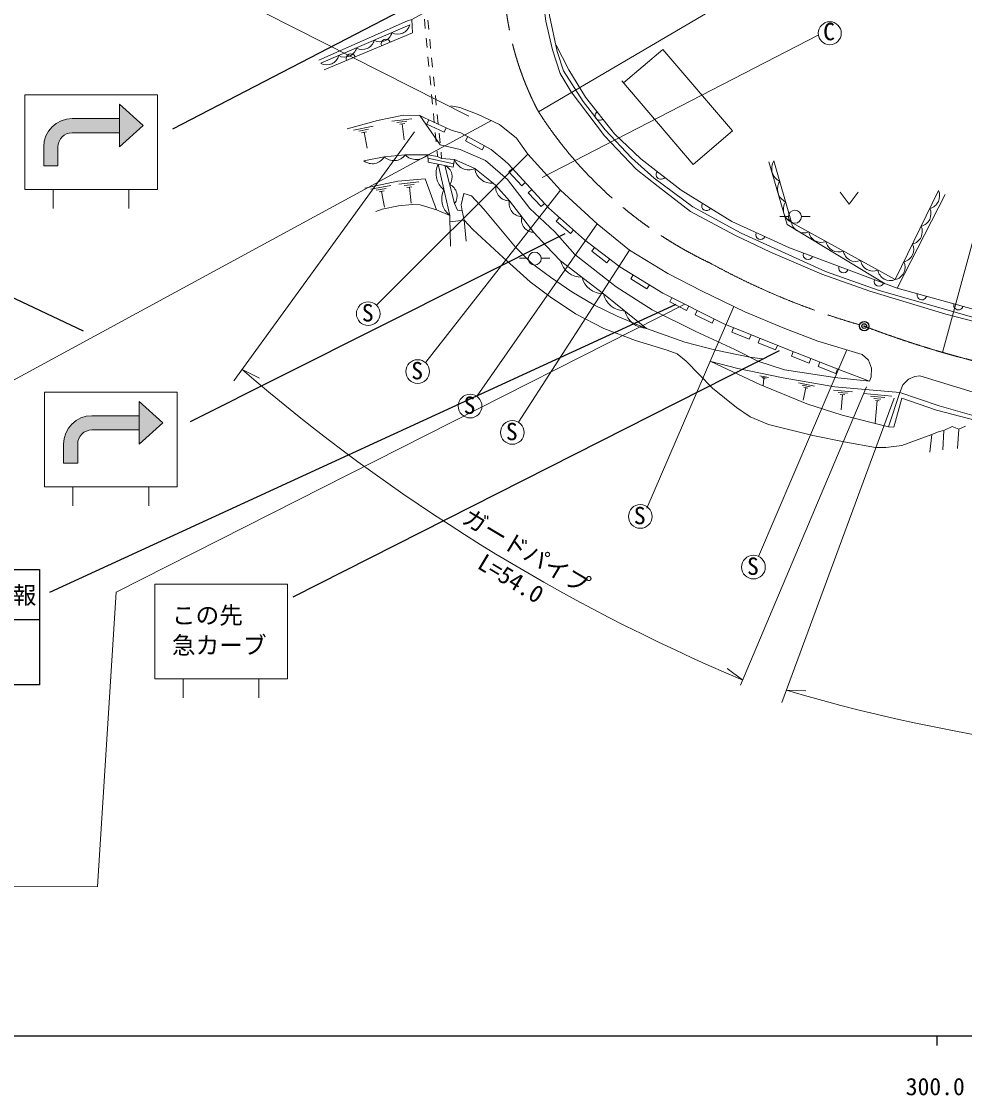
# Model space of a CAD drawing. Units: millimetres, scale not verified. Extents: x 40000 to 680000, y 20000 to 380000.
# Drawn here: x 271413 to 370931, y 198715 to 312101 of the extents above; entities that cross this region are included whole.
import ezdxf
from ezdxf.enums import TextEntityAlignment as Align

# ---------------------------------------------------------------- set-up
doc = ezdxf.new("R2010")
doc.units = ezdxf.units.MM
doc.header["$LTSCALE"] = 1000
doc.header["$PDMODE"] = 32
doc.header["$PDSIZE"] = 500
doc.linetypes.add('CHAIN', pattern=[18.5, 12, -1.5, 3.5, -1.5])
for name, color, linetype, lineweight in [('M-BGD', 7, 'Continuous', 13), ('M-BMK', 2, 'CHAIN', 13), ('M-BMK-SRVR', 3, 'Continuous', 25), ('M-STR-HTXT', 7, 'Continuous', 13), ('M-STR-STRC', 7, 'Continuous', 13), ('M-TTL-BAND', 7, 'Continuous', 25)]:
    doc.layers.add(name, color=color, linetype=linetype, lineweight=lineweight)
doc.styles.add('@ＭＳ ゴシック', font='')
doc.styles.add('ＭＳ ゴシック', font='')
doc.styles.add('ＭＳ 明朝', font='')
doc.styles.get('@ＭＳ ゴシック').set_extended_font_data('@MS Gothic')
doc.styles.get('ＭＳ ゴシック').set_extended_font_data('MS Gothic')
doc.styles.get('ＭＳ 明朝').set_extended_font_data('MS Mincho')

msp = doc.modelspace()

# ---------------------------------------------------------------- hatches: boundary and pattern name
at = {"layer": 'M-STR-STRC'}
for points in [[(281759, 301856), (281759, 303356), (284259, 301106), (281759, 298856), (281759, 300356)], [(276759, 301856), (281759, 301856), (281759, 300356), (276759, 300356, 0.41421), (275259, 298856), (275259, 296856), (273759, 296856), (273759, 298856, -0.41421)], [(283845, 270484), (283845, 271984), (286345, 269734), (283845, 267484), (283845, 268984)], [(278845, 270484), (283845, 270484), (283845, 268984), (278845, 268984, 0.41421), (277345, 267484), (277345, 265484), (275845, 265484), (275845, 267484, -0.41421)]]:
    msp.add_hatch(color=256, dxfattribs=at).paths.add_polyline_path(points)

# ---------------------------------------------------------------- linework, layer by layer
at = {"layer": 'M-BGD'}
for p, q in [((318617, 302100), (273878, 324832)), ((325984, 302554), (350279, 316864)), ((312594, 312317), (312694, 310902)), ((314022, 311347), (313927, 312342)), ((314290, 312237), (314389, 311242)), ((303013, 307683), (312382, 311730)), ((312694, 310902), (303362, 307010)), ((314214, 309356), (314118, 310351)), ((314489, 310247), (314589, 309252)), ((326362, 295623), (355480, 310655)), ((314405, 307365), (314309, 308361)), ((314688, 308257), (314788, 307261)), ((314596, 305374), (314501, 306370)), ((314888, 306266), (314987, 305271)), ((368609, 277167), (376492, 306214)), ((314788, 303383), (314692, 304379)), ((315087, 304276), (315186, 303281)), ((310480, 301584), (312596, 301834)), ((313448, 302173), (315607, 299073)), ((314412, 301711), (314200, 301258)), ((314979, 301393), (314883, 302388)), ((315286, 302286), (315386, 301291)), ((306442, 300630), (308534, 301033)), ((307005, 300521), (308051, 300723)), ((311034, 301435), (312092, 301560)), ((311324, 301254), (311853, 301317)), ((311588, 301286), (311788, 299593)), ((314200, 301258), (316013, 300413)), ((316013, 300413), (316224, 300866)), ((307307, 300363), (307830, 300464)), ((307569, 300413), (307892, 298739)), ((315170, 299402), (315075, 300397)), ((315485, 300296), (315585, 299301)), ((318507, 299956), (318266, 299518)), ((318266, 299518), (320019, 298554)), ((315319, 297859), (315266, 298406)), ((315685, 298306), (315751, 297643)), ((320019, 298554), (320260, 298992)), ((308922, 282200), (324843, 298105)), ((314299, 297674), (317026, 297074)), ((315396, 297045), (316602, 291634)), ((323227, 296575), (322858, 296237)), ((322858, 296237), (324210, 294763)), ((311243, 294920), (313359, 295170)), ((311797, 294771), (312855, 294896)), ((324210, 294763), (324579, 295101)), ((308286, 294385), (310378, 294789)), ((308849, 294277), (309895, 294479)), ((309151, 294118), (309674, 294219)), ((309412, 294169), (309735, 292495)), ((312086, 294591), (312615, 294653)), ((312351, 294622), (312550, 292929)), ((314092, 276131), (328303, 294295)), ((317809, 292733), (318080, 293940)), ((318080, 293940), (318908, 293706)), ((318908, 293706), (320206, 292300)), ((325254, 294364), (324886, 294026)), ((324886, 294026), (326238, 292552)), ((357811, 294087), (358767, 292813)), ((358767, 292813), (359722, 294087)), ((363835, 283932), (368885, 293851)), ((317918, 292120), (317809, 292733)), ((326238, 292552), (326606, 292890)), ((316602, 291634), (316602, 290967)), ((318134, 291111), (317918, 292120)), ((320206, 292300), (323557, 288265)), ((328183, 291403), (327851, 291029)), ((351434, 291522), (352347, 291523)), ((353727, 291522), (354641, 291523)), ((316686, 288369), (316602, 291314)), ((316602, 290967), (318134, 291111)), ((318334, 288909), (318134, 291111)), ((319501, 272589), (332167, 290755)), ((327851, 291029), (329346, 289701)), ((329346, 289701), (329678, 290075)), ((323557, 288265), (325232, 286571)), ((331898, 288239), (331595, 287841)), ((323847, 269801), (335581, 287962)), ((323979, 287104), (324892, 287104)), ((326272, 287104), (327186, 287104)), ((331595, 287841), (333187, 286630)), ((333187, 286630), (333490, 287028)), ((325232, 286571), (327250, 285112)), ((327250, 285112), (329502, 283562)), ((335977, 285341), (335715, 284915)), ((335715, 284915), (337418, 283866)), ((329502, 283562), (331808, 282193)), ((337418, 283866), (337680, 284292)), ((340048, 282940), (339823, 282493)), ((339823, 282493), (341610, 281594)), ((331808, 282193), (334276, 281004)), ((337401, 260715), (346592, 282010)), ((341610, 281594), (341834, 282041)), ((342728, 281592), (342503, 281145)), ((334276, 281004), (337375, 279705)), ((342503, 281145), (344290, 280246)), ((344290, 280246), (344514, 280693)), ((346551, 279775), (346363, 279311)), ((346363, 279311), (348217, 278561)), ((348217, 278561), (348405, 279024)), ((349332, 278649), (349144, 278186)), ((349144, 278186), (350998, 277435)), ((350998, 277435), (351186, 277899)), ((349186, 255605), (358517, 277435)), ((352862, 277230), (352681, 276764)), ((352681, 276764), (354545, 276039)), ((354545, 276039), (354726, 276505)), ((355658, 276142), (355477, 275676)), ((355477, 275676), (357341, 274951)), ((349338, 274684), (350239, 274500)), ((349545, 274548), (349995, 274456)), ((349639, 274435), (349864, 274389)), ((349752, 274412), (349694, 273678)), ((357341, 274951), (357522, 275417)), ((353427, 273943), (355090, 273603)), ((353809, 273691), (354640, 273521)), ((354191, 273440), (353919, 272110)), ((353983, 273483), (354398, 273398)), ((357102, 273196), (359109, 273003)), ((357585, 272947), (358588, 272850)), ((357816, 272722), (358318, 272674)), ((358067, 272698), (357913, 271093)), ((360295, 272816), (363269, 272538)), ((361020, 272548), (362507, 272409)), ((361373, 272315), (362117, 272246)), ((361726, 272082), (361504, 269703)), ((361540, 272099), (361912, 272065)), ((367474, 268508), (368274, 268825)), ((368274, 268825), (368760, 268913)), ((368628, 266883), (368760, 268913)), ((368760, 268913), (369628, 269354)), ((369628, 269354), (370317, 269067)), ((370317, 269067), (370194, 267038)), ((370317, 269067), (371033, 269377)), ((367282, 266640), (367474, 268508))]:
    msp.add_line(p, q, dxfattribs=at)
for points in [[(327070, 320466), (326884, 318926), (326305, 317897), (326325, 315445), (326759, 312140), (327465, 309095), (328259, 306623), (329429, 304682), (332947, 300031), (336286, 296516), (338610, 294684), (342030, 292058), (346686, 289543), (350459, 287734), (355865, 285439), (360940, 283629), (368950, 281202), (376298, 279305), (382057, 278312), (389192, 277690), (395208, 277514), (407833, 277944), (414420, 278573)], [(327482, 320446), (327284, 318712), (326710, 317726), (326828, 314975), (327152, 312725), (327961, 308929), (328608, 306899), (330697, 303663), (333006, 300647), (335787, 297691), (338170, 295558), (342259, 292542), (347378, 289762), (356271, 285724), (361919, 283716), (373394, 280428), (377630, 279545), (382749, 278597), (392127, 278001), (399607, 277935), (404859, 278133), (414413, 278972)], [(313823, 312975), (312594, 312317), (312161, 312182), (302809, 308031)], [(327821, 309585), (329170, 307012), (330936, 304099), (333981, 300238), (336761, 297590), (341042, 294280), (346359, 290970), (352472, 288190), (363835, 283932), (372882, 281438), (380605, 279585)], [(360120, 276954), (355435, 278359), (351796, 279765), (347760, 281440), (343184, 283674), (339635, 285512), (335581, 287962), (332167, 290755), (328303, 294295), (324843, 298105), (323654, 299781), (321844, 301240), (319601, 302294), (317682, 303024), (316709, 303213)], [(305773, 300767), (308980, 301650), (311718, 302209), (313448, 302173)], [(313448, 302173), (313950, 301927), (316686, 300651), (317116, 300515), (317781, 300355), (320986, 298593), (322429, 297381), (322801, 297039), (327032, 292426), (330829, 289052), (334559, 286215), (339099, 283418), (345463, 280215), (352273, 277459), (358111, 275189), (360908, 274135)], [(315607, 299073), (317713, 298595), (320388, 297433), (322685, 295433), (325063, 292352), (327685, 289893), (329820, 287515), (334171, 284083), (337954, 281677), (342575, 279380), (346683, 277489), (349123, 276227)], [(307552, 297385), (309687, 297817), (311903, 298006), (314281, 298033)], [(314281, 298033), (315319, 297859), (315751, 297643), (317107, 297517)], [(317107, 297517), (316963, 296724), (314320, 297265), (314281, 298033)], [(317107, 297517), (319245, 296568), (321201, 295033), (321467, 294802), (322921, 293168), (325484, 289830)], [(350276, 297293), (352233, 290673), (362552, 284412)], [(350813, 297381), (352667, 290894), (363611, 284848), (368179, 294248)], [(317918, 292120), (317413, 292195), (317116, 292870), (316085, 296904)], [(307657, 294519), (311143, 295248), (314008, 295492), (315197, 292222)], [(308792, 292032), (309468, 292276), (311197, 292627), (312657, 292789), (313494, 292762), (315197, 292222), (316602, 291634)], [(318134, 291111), (319037, 290125), (322253, 287179), (325084, 284622), (327192, 283028), (329894, 281244), (332867, 279677), (336218, 278434), (339569, 277407), (340596, 277028), (341569, 276245), (344325, 273380), (346866, 271353), (348298, 270380), (350244, 269570), (354919, 268380), (358405, 267705), (361540, 267110), (362621, 267110), (364324, 267353), (367474, 268508)], [(325484, 289830), (326800, 288425), (328313, 286839)], [(328313, 286839), (332817, 283362), (337375, 279705)], [(337375, 279705), (341429, 278263), (344690, 277417), (348275, 276678), (349625, 276481)], [(360908, 274135), (361092, 274594), (361128, 275495), (360804, 276360), (360120, 276954)], [(344159, 276209), (347023, 275453), (351779, 274498), (357238, 273543), (364121, 272930)], [(344159, 276209), (349345, 273773), (354290, 271719), (358020, 270530), (362914, 269291)], [(360908, 274135), (357229, 274516), (351919, 275327), (349123, 276227)], [(362914, 269291), (364121, 272930), (364427, 273741), (365022, 274354), (365688, 274624), (366211, 274678), (371832, 272985), (377273, 271741), (386191, 270359), (393082, 269913), (401635, 269994), (412135, 271048)], [(362914, 269291), (363479, 269260), (364317, 272340), (367975, 271081), (373786, 269546), (376795, 269023), (381119, 268231), (384506, 267888)], [(364121, 272930), (368242, 271523), (373412, 270064), (377286, 269217), (384547, 268262)]]:
    msp.add_lwpolyline(points, dxfattribs=at)
msp.add_lwpolyline([(334762, 305838), (342302, 297001), (346452, 300542), (339105, 309153), (334955, 305612)], close=True, dxfattribs=at)
for centre, radius in [((356715, 310863), 1213), ((353029, 291487), 683), ((325574, 287068), 683), ((308008, 281253), 1250), ((313221, 275147), 1250), ((318754, 271500), 1250), ((323211, 268720), 1250), ((336715, 259850), 1250), ((348655, 254502), 1250)]:
    msp.add_circle(centre, radius, dxfattribs=at)
for centre, radius, start, end in [((309257, 311243), 1292, 241.16367, 345.56998), ((311131, 312052), 1292, 241.16367, 345.56998), ((307384, 310433), 1292, 241.16367, 345.56998), ((309874, 309726), 500, 22.63557, 202.63557), ((303636, 308814), 1292, 241.16367, 345.56998), ((305510, 309624), 1292, 241.16367, 345.56998), ((306182, 308186), 500, 22.63557, 202.63557), ((332458, 302169), 500, 128.2583, 308.2583), ((308434, 298519), 1436, 232.132, 330.76667), ((310711, 298895), 1487, 226.45962, 323.29892), ((313079, 299184), 1664, 225.04102, 316.2611), ((318629, 298064), 1618, 199.77172, 292.36305), ((352097, 296579), 1514, 148.00062, 243.89017), ((317329, 296055), 2171, 152.88725, 232.24124), ((315535, 295689), 1333, 323.02035, 65.65688), ((321023, 296820), 1796, 188.07128, 275.68999), ((338901, 295935), 500, 142.28895, 322.28895), ((316051, 293672), 1333, 323.02035, 65.65688), ((352715, 294416), 1514, 148.00062, 243.89017), ((317931, 293350), 2171, 152.88725, 232.24124), ((322901, 294614), 1446, 172.53172, 270.80153), ((366964, 293676), 1342, 282.94863, 25.2197), ((324242, 292856), 1357, 166.68849, 268.34974), ((343701, 292625), 500, 148.10159, 328.10159), ((353333, 292254), 1514, 148.00062, 243.89017), ((325524, 291187), 1357, 166.68849, 268.34974), ((366051, 291796), 1342, 282.94863, 25.2197), ((353983, 291122), 1336, 189.81314, 292.35264), ((365137, 289916), 1342, 282.94863, 25.2197), ((349416, 289580), 500, 155.54046, 335.54046), ((355807, 290114), 1336, 189.81314, 292.35264), ((357631, 289106), 1336, 189.81314, 292.35264), ((364224, 288036), 1342, 282.94863, 25.2197), ((354408, 287465), 500, 159.45615, 339.45615), ((359455, 288099), 1336, 189.81314, 292.35264), ((330523, 287374), 2274, 193.60023, 271.06349), ((358153, 286061), 500, 159.45615, 339.45615), ((361279, 287091), 1336, 189.81314, 292.35264), ((363103, 286083), 1336, 189.81314, 292.35264), ((363310, 286156), 1342, 282.94863, 25.2197), ((332775, 285635), 2274, 193.60023, 271.06349), ((361899, 284657), 500, 159.45615, 339.45615), ((335136, 283918), 2385, 193.47261, 269.04225), ((366431, 283216), 500, 164.59127, 344.59127), ((337415, 282089), 2385, 193.47261, 269.04225), ((370287, 282153), 500, 164.59127, 344.59127)]:
    msp.add_arc(centre, radius, start, end, dxfattribs=at)
at = {"layer": 'M-BMK'}
for centre, radius, start, end in [((353834, 317344), 31533, 160.3693, 208.10849), ((362923, 326198), 43857, 212.62243, 244.67136), ((381261, 354203), 77153, 241.25766, 254.27545), ((397181, 376011), 102891, 249.02554, 278.04057)]:
    msp.add_arc(centre, radius, start, end, dxfattribs=at)
at = {"layer": 'M-BMK-SRVR'}
msp.add_line((277950, 279409), (250698, 292314), dxfattribs=at)
msp.add_circle((360351, 279938), 500, dxfattribs=at)
msp.add_point((360351, 279938), dxfattribs=at)
at = {"layer": 'M-STR-HTXT'}
for p, q in [((293830, 274161), (312895, 300449)), ((294700, 275360), (296540, 274431)), ((347301, 242039), (360595, 273521)), ((351664, 240219), (363522, 272335)), ((347527, 242575), (345878, 243812)), ((352142, 241512), (354201, 241421))]:
    msp.add_line(p, q, dxfattribs=at)
for centre, radius, start, end in [((424816, 426068), 199106, 229.19376, 247.15863), ((403411, 413596), 179558, 253.40957, 273.66634)]:
    msp.add_arc(centre, radius, start, end, dxfattribs=at)
at = {"layer": 'M-STR-STRC', "lineweight": 25}
for p, q in [((287368, 300753), (313452, 314295)), ((289257, 269868), (328786, 289715)), ((274393, 251837), (340510, 282253)), ((300098, 251363), (351395, 277379)), ((262642, 248968), (273313, 248968))]:
    msp.add_line(p, q, dxfattribs=at)
at = {"layer": 'M-STR-STRC'}
for p, q in [((271759, 304356), (271759, 295746)), ((285759, 304356), (271759, 304356)), ((285759, 294356), (285759, 304356)), ((281759, 303356), (281759, 298856)), ((281759, 303356), (284259, 301106)), ((321003, 301634), (268664, 273210)), ((276759, 301856), (281759, 301856)), ((284259, 301106), (281759, 298856)), ((276759, 300356), (281759, 300356)), ((273759, 298856), (273759, 296856)), ((275259, 298856), (275259, 296856)), ((273759, 296856), (275259, 296856)), ((271759, 295740), (271759, 294356)), ((271759, 294356), (285759, 294356)), ((274759, 294356), (274759, 292356)), ((282759, 294356), (282759, 292356)), ((341410, 282254), (281390, 251869)), ((273845, 272984), (273845, 264375)), ((287845, 272984), (273845, 272984)), ((287845, 262984), (287845, 272984)), ((283845, 271984), (283845, 267484)), ((283845, 271984), (286345, 269734)), ((278845, 270484), (283845, 270484)), ((278845, 268984), (283845, 268984)), ((286345, 269734), (283845, 267484)), ((275845, 267484), (275845, 265484)), ((277345, 267484), (277345, 265484)), ((275845, 265484), (277345, 265484)), ((273845, 264368), (273845, 262984)), ((273845, 262984), (287845, 262984)), ((276845, 262984), (276845, 260984)), ((284845, 262984), (284845, 260984)), ((281390, 251869), (279420, 220794)), ((285478, 252701), (285478, 244091)), ((299478, 252701), (285478, 252701)), ((299478, 242701), (299478, 252701)), ((285478, 244084), (285478, 242701)), ((285478, 242701), (299478, 242701)), ((288478, 242701), (288478, 240701)), ((296478, 242701), (296478, 240701)), ((279420, 220794), (259955, 220718))]:
    msp.add_line(p, q, dxfattribs=at)
at = {"layer": 'M-STR-STRC', "lineweight": 25}
msp.add_lwpolyline([(262642, 254259), (273313, 254259), (273313, 242082), (262642, 242082)], close=True, dxfattribs=at)
at = {"layer": 'M-STR-STRC'}
for centre, radius in [((276759, 298856), 3000), ((276759, 298856), 1500), ((278845, 267484), 3000), ((278845, 267484), 1500)]:
    msp.add_arc(centre, radius, 90, 180, dxfattribs=at)
at = {"layer": 'M-TTL-BAND'}
for p, q in [((40000, 205000), (579000, 205000)), ((368000, 205000), (368000, 204000))]:
    msp.add_line(p, q, dxfattribs=at)

# ---------------------------------------------------------------- texts
at = {"layer": 'M-BGD'}
for s, style, p in [('C', '@ＭＳ ゴシック', (356018, 309570)), ('S', 'ＭＳ ゴシック', (307329, 279880)), ('S', 'ＭＳ ゴシック', (312542, 273773)), ('S', 'ＭＳ ゴシック', (318075, 270127)), ('S', 'ＭＳ ゴシック', (322532, 267347)), ('S', 'ＭＳ ゴシック', (336036, 258476)), ('S', 'ＭＳ ゴシック', (347976, 253128))]:
    msp.add_text(s, height=1833, dxfattribs=dict(at, style=style)).set_placement(p, align=Align.BOTTOM_LEFT)
at = {"layer": 'M-STR-HTXT', "style": 'ＭＳ ゴシック'}
for s, rotation, p in [('ガードパイプ', 329.222, (317482, 258790)), ('L=54.0', 328.891, (319108, 253981))]:
    msp.add_text(s, height=1833, rotation=rotation, dxfattribs=at).set_placement(p, align=Align.BOTTOM_LEFT)
at = {"layer": 'M-STR-STRC'}
for s, style, p in [('道路情報', 'ＭＳ ゴシック', (262992, 250065)), ('この先', 'ＭＳ 明朝', (287280, 247955)), ('急カーブ', 'ＭＳ 明朝', (287280, 244782))]:
    msp.add_text(s, height=1833, dxfattribs=dict(at, style=style)).set_placement(p, align=Align.BOTTOM_LEFT)
at = {"layer": 'M-TTL-BAND', "style": 'ＭＳ ゴシック'}
msp.add_text('300.0', height=1833, dxfattribs=at).set_placement((367844, 198195), align=Align.BOTTOM_CENTER)

doc.saveas('drawing.dxf')
